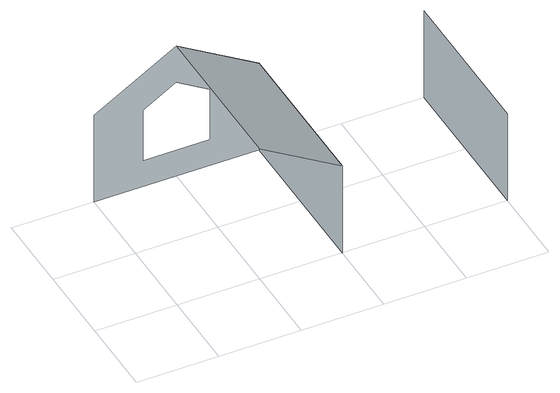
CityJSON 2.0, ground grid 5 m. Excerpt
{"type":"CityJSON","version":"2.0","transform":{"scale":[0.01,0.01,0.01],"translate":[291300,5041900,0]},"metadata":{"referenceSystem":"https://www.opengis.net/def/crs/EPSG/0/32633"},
"CityObjects":{
"object1":{"type":"GenericCityObject","attributes":{"description":"This is (ThermalBoundary) WallSurface 2 (ThermalZone 1)","name":"(ThermalBoundary) WallSurface 2 (ThermalZone 1)","referencePoint":[291305,5041905,4.5],"layeredConstruction":"id_layered_construction_wall_2","bdgBdrySurfAzimuth":{"value":0,"uom":"decimal degree"},"bdgBdrySurfGroundViewFactor":{"value":0.5,"uom":"unit interval"},"bdgBdrySurfInclination":{"value":90,"uom":"decimal degree"},"bdgBdrySurfIsAdiabatic":false,"bdgBdrySurfOpaqueSurfaceArea":{"value":58.78,"uom":"m^2"},"bdgBdrySurfOpeningToSurfaceRatio":{"value":0.216,"uom":"unit interval"},"bdgBdrySurfSkyViewFactor":{"value":0.6,"uom":"unit interval"},"bdgBdrySurfTotalSurfaceArea":{"value":75,"uom":"m^2"}},"geometry":[{"type":"MultiSurface","lod":"3","boundaries":[[[0,1,2,3,4],[5,6,7,8,9]]]}]},
"object2":{"type":"GenericCityObject","attributes":{"description":"This is (ThermalBoundary) RoofSurface 2 (ThermalZone 1)","name":"(ThermalBoundary) RoofSurface 2 (ThermalZone 1)","referencePoint":[291305,5041905,4.5],"layeredConstruction":"id_layered_construction_roof_3","bdgBdrySurfAzimuth":{"value":90,"uom":"decimal degree"},"bdgBdrySurfGroundViewFactor":{"value":0.5,"uom":"unit interval"},"bdgBdrySurfInclination":{"value":30.96,"uom":"decimal degree"},"bdgBdrySurfIsAdiabatic":false,"bdgBdrySurfOpeningToSurfaceRatio":{"value":0,"uom":"unit interval"},"bdgBdrySurfSkyViewFactor":{"value":0.6,"uom":"unit interval"},"bdgBdrySurfTotalSurfaceArea":{"value":58.31,"uom":"m^2"}},"geometry":[{"type":"MultiSurface","lod":"3","boundaries":[[[10,11,3,2]]]}]},
"object3":{"type":"GenericCityObject","attributes":{"description":"This is (ThermalBoundary) PartyWallSurface 8","name":"(ThermalBoundary) PartyWallSurface 8","referencePoint":[291305,5041905,4.5],"layeredConstruction":"id_layered_construction_wall_2","bdgBdrySurfAzimuth":{"value":90,"uom":"decimal degree"},"bdgBdrySurfGroundViewFactor":{"value":0,"uom":"unit interval"},"bdgBdrySurfInclination":{"value":90,"uom":"decimal degree"},"bdgBdrySurfIsAdiabatic":false,"bdgBdrySurfOpeningToSurfaceRatio":{"value":0,"uom":"unit interval"},"bdgBdrySurfSkyViewFactor":{"value":0,"uom":"unit interval"},"bdgBdrySurfTotalSurfaceArea":{"value":60,"uom":"m^2"}},"geometry":[{"type":"MultiSurface","lod":"3","boundaries":[[[3,11,12,4]]]}]},
"object4":{"type":"GenericCityObject","attributes":{"description":"This is (ThermalBoundary) WallSurface 3 (ThermalZone 1)","name":"(ThermalBoundary) WallSurface 3 (ThermalZone 1)","referencePoint":[291325,5041905,4.5],"layeredConstruction":"id_layered_construction_wall_2","bdgBdrySurfAzimuth":{"value":270,"uom":"decimal degree"},"bdgBdrySurfGroundViewFactor":{"value":0.5,"uom":"unit interval"},"bdgBdrySurfInclination":{"value":90,"uom":"decimal degree"},"bdgBdrySurfIsAdiabatic":false,"bdgBdrySurfOpaqueSurfaceArea":{"value":50.4,"uom":"m^2"},"bdgBdrySurfOpeningToSurfaceRatio":{"value":0.16,"uom":"unit interval"},"bdgBdrySurfSkyViewFactor":{"value":0.6,"uom":"unit interval"},"bdgBdrySurfTotalSurfaceArea":{"value":60,"uom":"m^2"}},"geometry":[{"type":"MultiSurface","lod":"2","boundaries":[[[13,14,15,16]]]}]}
},
"vertices":[
[0,1000,0],[0,1000,600],[500,1000,900],[1000,1000,600],[1000,1000,0],[300,1000,180],[700,1000,180],[700,1000,525],[500,1000,645],[300,1000,525],
[500,0,900],[1000,0,600],
[1000,0,0],
[2000,0,0],[2000,0,600],[2000,1000,600],[2000,1000,0]
]}
